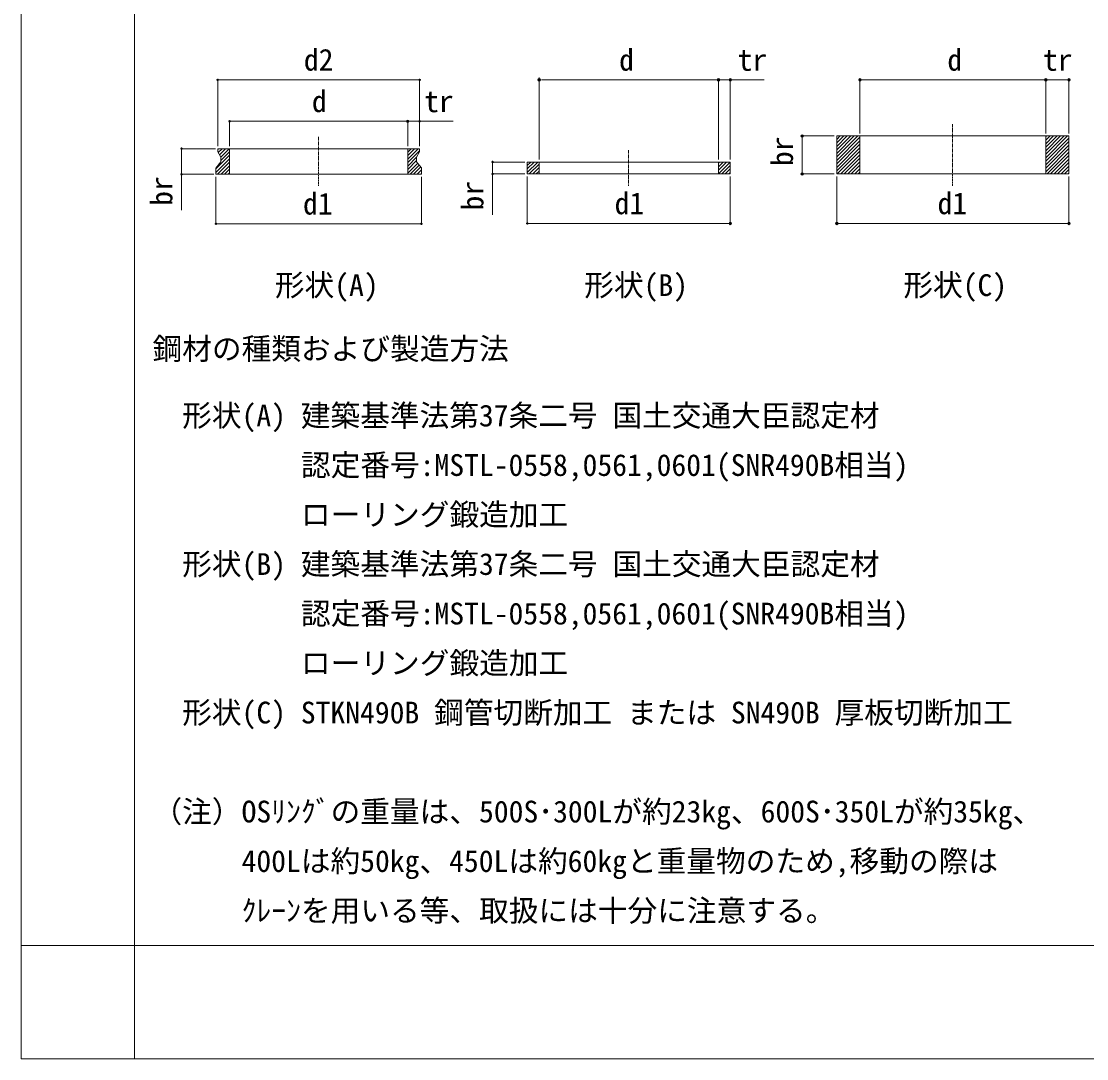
# Model space of a CAD drawing. Units: millimetres, scale not verified. Extents: x -5554 to 1990, y -5428 to 5334.
# Drawn here: x -5554 to -3401, y 0 to 2096 of the extents above; entities that cross this region are included whole.
import ezdxf
from ezdxf.enums import TextEntityAlignment as Align

# ---------------------------------------------------------------- set-up
doc = ezdxf.new("R2010")
doc.units = ezdxf.units.MM
doc.header["$LTSCALE"] = 5
doc.header["$PDMODE"] = 32
doc.header["$PDSIZE"] = 2.5
doc.linetypes.add('USER2', pattern=[2, 1.25, -0.25, 0.25, -0.25])
for name, color, linetype, lineweight in [('0-3_5', 7, 'Continuous', 18), ('0-6_6', 7, 'Continuous', 18), ('0-7_waku', 7, 'Continuous', 18), ('8-3_DEFPOINTS', 7, 'Continuous', 18), ('8-4_HARI', 7, 'Continuous', 18), ('8-5_SUNPOU', 7, 'Continuous', 18)]:
    doc.layers.add(name, color=color, linetype=linetype, lineweight=lineweight)
doc.styles.add('ＭＳ ゴシック', font='')
doc.styles.get('ＭＳ ゴシック').set_extended_font_data('MS Gothic')

msp = doc.modelspace()

# ---------------------------------------------------------------- hatches: boundary and pattern name
at = {"layer": '0-3_5'}
for points in [[(-5159.407, 1977.276, 1), (-5154.407, 1977.276, 1)], [(-4746.407, 1977.276, 1), (-4751.407, 1977.276, 1)], [(-4509.832, 1977.276, 1), (-4504.832, 1977.276, 1)], [(-4142.432, 1977.276, 1), (-4147.432, 1977.276, 1)], [(-4123.432, 1977.276, 1), (-4118.432, 1977.276, 1)], [(-3861.47, 1977.276, 1), (-3856.47, 1977.276, 1)], [(-3480.87, 1977.276, 1), (-3485.87, 1977.276, 1)], [(-3434.07, 1977.276, 1), (-3439.07, 1977.276, 1)], [(-5135.407, 1893.635, 1), (-5130.407, 1893.635, 1)], [(-4770.407, 1893.635, 1), (-4775.407, 1893.635, 1)], [(-4751.407, 1893.635, 1), (-4746.407, 1893.635, 1)], [(-3975.77, 1866.567, 1), (-3975.77, 1861.567, 1)], [(-5229.97, 1840.704, 1), (-5229.97, 1835.704, 1)], [(-4601.332, 1808.776, 1), (-4601.332, 1813.776, 1)], [(-5229.97, 1784.104, 1), (-5229.97, 1789.104, 1)], [(-4601.332, 1789.776, 1), (-4601.332, 1784.776, 1)], [(-3975.77, 1784.767, 1), (-3975.77, 1789.767, 1)], [(-5163.007, 1686.604, 1), (-5158.007, 1686.604, 1)], [(-4742.807, 1686.604, 1), (-4747.807, 1686.604, 1)], [(-4533.832, 1687.276, 1), (-4528.832, 1687.276, 1)], [(-4118.432, 1687.276, 1), (-4123.432, 1687.276, 1)], [(-3908.27, 1687.267, 1), (-3903.27, 1687.267, 1)], [(-3434.07, 1687.267, 1), (-3439.07, 1687.267, 1)]]:
    msp.add_hatch(color=256, dxfattribs=at).paths.add_polyline_path(points)

# ---------------------------------------------------------------- linework, layer by layer
for p, q in [((-3905.77, 1821.795), (-3863.497, 1864.067)), ((-3905.77, 1828.866), (-3870.569, 1864.067)), ((-3905.77, 1835.938), (-3877.64, 1864.067)), ((-3905.77, 1843.009), (-3884.711, 1864.067)), ((-3905.77, 1850.08), (-3891.782, 1864.067)), ((-3905.77, 1857.151), (-3898.853, 1864.067)), ((-3905.77, 1821.795), (-3863.497, 1864.067)), ((-3905.77, 1828.866), (-3870.569, 1864.067)), ((-3905.77, 1835.938), (-3877.64, 1864.067)), ((-3905.77, 1843.009), (-3884.711, 1864.067)), ((-3905.77, 1850.08), (-3891.782, 1864.067)), ((-3905.77, 1857.151), (-3898.853, 1864.067)), ((-3905.77, 1814.724), (-3858.97, 1861.524)), ((-3905.77, 1814.724), (-3858.97, 1861.524)), ((-3905.77, 1807.653), (-3858.97, 1854.453)), ((-3905.77, 1807.653), (-3858.97, 1854.453)), ((-3483.37, 1819.931), (-3439.233, 1864.067)), ((-3483.37, 1827.002), (-3446.304, 1864.067)), ((-3483.37, 1834.073), (-3453.376, 1864.067)), ((-3483.37, 1841.145), (-3460.447, 1864.067)), ((-3483.37, 1848.216), (-3467.518, 1864.067)), ((-3483.37, 1855.287), (-3474.589, 1864.067)), ((-3483.37, 1862.358), (-3481.66, 1864.067)), ((-3483.37, 1812.86), (-3436.57, 1859.66)), ((-3483.37, 1805.789), (-3436.57, 1852.589)), ((-5156.907, 1836.379), (-5155.082, 1838.204)), ((-5155.873, 1830.342), (-5148.011, 1838.204)), ((-5153.347, 1825.796), (-5140.94, 1838.204)), ((-5150.907, 1821.166), (-5133.869, 1838.204)), ((-5150.907, 1814.095), (-5132.907, 1832.095)), ((-4772.907, 1817.328), (-4752.031, 1838.204)), ((-4772.907, 1824.399), (-4759.102, 1838.204)), ((-4772.907, 1831.47), (-4766.173, 1838.204)), ((-4772.907, 1810.257), (-4748.907, 1834.257)), ((-3905.77, 1800.582), (-3858.97, 1847.382)), ((-3905.77, 1800.582), (-3858.97, 1847.382)), ((-3905.77, 1793.511), (-3858.97, 1840.311)), ((-3905.77, 1793.511), (-3858.97, 1840.311)), ((-3904.942, 1787.267), (-3858.97, 1833.24)), ((-3904.942, 1787.267), (-3858.97, 1833.24)), ((-3483.37, 1798.718), (-3436.57, 1845.518)), ((-3483.37, 1791.647), (-3436.57, 1838.447)), ((-3480.678, 1787.267), (-3436.57, 1831.376)), ((-5160.507, 1797.424), (-5132.907, 1825.024)), ((-5160.507, 1790.352), (-5132.907, 1817.952)), ((-5157.185, 1786.604), (-5132.907, 1810.881)), ((-4772.907, 1803.186), (-4754.907, 1821.186)), ((-4772.907, 1796.115), (-4754.907, 1814.115)), ((-4772.907, 1789.044), (-4752.792, 1809.159)), ((-4531.332, 1790.203), (-4510.258, 1811.276)), ((-4531.332, 1797.274), (-4517.329, 1811.276)), ((-4531.332, 1804.345), (-4524.4, 1811.276)), ((-4531.332, 1790.203), (-4510.258, 1811.276)), ((-4531.332, 1797.274), (-4517.329, 1811.276)), ((-4531.332, 1804.345), (-4524.4, 1811.276)), ((-4144.932, 1787.694), (-4121.349, 1811.276)), ((-4144.932, 1794.765), (-4128.42, 1811.276)), ((-4144.932, 1801.836), (-4135.492, 1811.276)), ((-4144.932, 1808.907), (-4142.563, 1811.276)), ((-3897.871, 1787.267), (-3858.97, 1826.169)), ((-3897.871, 1787.267), (-3858.97, 1826.169)), ((-3890.8, 1787.267), (-3858.97, 1819.098)), ((-3890.8, 1787.267), (-3858.97, 1819.098)), ((-3883.729, 1787.267), (-3858.97, 1812.027)), ((-3883.729, 1787.267), (-3858.97, 1812.027)), ((-3473.607, 1787.267), (-3436.57, 1824.305)), ((-3466.536, 1787.267), (-3436.57, 1817.234)), ((-3459.465, 1787.267), (-3436.57, 1810.163)), ((-5150.114, 1786.604), (-5132.907, 1803.81)), ((-5143.043, 1786.604), (-5132.907, 1796.739)), ((-5135.972, 1786.604), (-5132.907, 1789.668)), ((-4768.276, 1786.604), (-4749.649, 1805.231)), ((-4761.205, 1786.604), (-4746.506, 1801.303)), ((-4754.134, 1786.604), (-4745.307, 1795.431)), ((-4747.063, 1786.604), (-4745.307, 1788.359)), ((-4527.187, 1787.276), (-4507.332, 1807.132)), ((-4527.187, 1787.276), (-4507.332, 1807.132)), ((-4520.116, 1787.276), (-4507.332, 1800.061)), ((-4520.116, 1787.276), (-4507.332, 1800.061)), ((-4513.045, 1787.276), (-4507.332, 1792.99)), ((-4513.045, 1787.276), (-4507.332, 1792.99)), ((-4138.278, 1787.276), (-4120.932, 1804.623)), ((-4131.207, 1787.276), (-4120.932, 1797.552)), ((-4124.136, 1787.276), (-4120.932, 1790.481)), ((-3876.658, 1787.267), (-3858.97, 1804.956)), ((-3876.658, 1787.267), (-3858.97, 1804.956)), ((-3869.587, 1787.267), (-3858.97, 1797.885)), ((-3869.587, 1787.267), (-3858.97, 1797.885)), ((-3862.516, 1787.267), (-3858.97, 1790.814)), ((-3862.516, 1787.267), (-3858.97, 1790.814)), ((-3452.394, 1787.267), (-3436.57, 1803.092)), ((-3445.323, 1787.267), (-3436.57, 1796.021)), ((-3438.252, 1787.267), (-3436.57, 1788.95))]:
    msp.add_line(p, q, dxfattribs=at)
msp.add_solid([(-3483.37, 1869.067), (-3483.37, 1982.276), (-3483.37, 1982.276)], dxfattribs=at)
at = {"layer": '0-6_6'}
msp.add_line((-5553.858, 5334), (-5553.858, 0), dxfattribs=at)
at = {"layer": '0-7_waku'}
for q in [(-5325.258, 4776.376), (1761.342, 228.6)]:
    msp.add_line((-5325.258, 228.6), q, dxfattribs=at)
at = {"layer": '8-3_DEFPOINTS'}
for p, q in [((-5553.858, 5334), (-5553.858, 0)), ((-5553.858, 228.6), (1989.942, 228.6)), ((-5325.258, 228.6), (-5325.258, 0)), ((-5553.858, 0), (1989.942, 0))]:
    msp.add_line(p, q, dxfattribs=at)
at = {"layer": '8-4_HARI'}
for p, q in [((-3905.77, 1864.067), (-3436.57, 1864.067)), ((-3905.77, 1864.067), (-3905.77, 1787.267)), ((-3858.97, 1864.067), (-3858.97, 1787.267)), ((-3483.37, 1864.067), (-3483.37, 1787.267)), ((-3436.57, 1864.067), (-3436.57, 1787.267)), ((-4748.907, 1838.204), (-5156.907, 1838.204)), ((-5156.907, 1838.204), (-5156.907, 1832.204)), ((-5156.907, 1832.204), (-5150.907, 1821.404)), ((-5132.907, 1838.204), (-5132.907, 1786.604)), ((-4772.907, 1838.204), (-4772.907, 1786.604)), ((-5150.907, 1811.804), (-5160.507, 1798.604)), ((-5150.907, 1821.404), (-5150.907, 1811.804)), ((-4745.307, 1799.804), (-4754.907, 1811.804)), ((-4531.332, 1811.276), (-4120.932, 1811.276)), ((-4531.332, 1811.276), (-4531.332, 1787.276)), ((-4507.332, 1811.276), (-4507.332, 1787.276)), ((-4144.932, 1811.276), (-4144.932, 1787.276)), ((-4120.932, 1811.276), (-4120.932, 1787.276)), ((-5160.507, 1798.604), (-5160.507, 1786.604)), ((-4745.307, 1786.604), (-4745.307, 1799.804)), ((-4531.332, 1787.276), (-4120.932, 1787.276)), ((-3905.77, 1787.267), (-3436.57, 1787.267)), ((-5160.507, 1786.604), (-4745.307, 1786.604))]:
    msp.add_line(p, q, dxfattribs=at)
msp.add_lwpolyline([(-4754.907, 1811.804), (-4754.907, 1821.404), (-4748.907, 1832.204), (-4748.907, 1838.204)], dxfattribs=at)
at = {"layer": '8-5_SUNPOU'}
for p, q in [((-4507.332, 1816.276), (-4507.332, 1982.276)), ((-5159.407, 1977.276), (-5154.407, 1977.276)), ((-5156.907, 1843.204), (-5156.907, 1977.276)), ((-5156.907, 1977.276), (-4748.907, 1977.276)), ((-5151.907, 1977.276), (-5146.907, 1977.276)), ((-4746.407, 1977.276), (-4751.407, 1977.276)), ((-4748.907, 1843.204), (-4748.907, 1977.276)), ((-4509.832, 1977.276), (-4504.832, 1977.276)), ((-4502.332, 1977.276), (-4497.332, 1977.276)), ((-4497.332, 1977.276), (-4144.932, 1977.276)), ((-4154.932, 1977.276), (-4164.932, 1977.276)), ((-4149.932, 1977.276), (-4154.932, 1977.276)), ((-4149.932, 1977.276), (-4154.932, 1977.276)), ((-4142.432, 1977.276), (-4147.432, 1977.276)), ((-4142.432, 1977.276), (-4147.432, 1977.276)), ((-4144.932, 1977.276), (-4120.932, 1977.276)), ((-4144.932, 1816.276), (-4144.932, 1977.276)), ((-4144.932, 1816.276), (-4144.932, 1977.276)), ((-4123.432, 1977.276), (-4118.432, 1977.276)), ((-4120.932, 1816.276), (-4120.932, 1977.276)), ((-4120.932, 1977.276), (-4052.777, 1977.276)), ((-4115.932, 1977.276), (-4110.932, 1977.276)), ((-3861.47, 1977.276), (-3856.47, 1977.276)), ((-3858.97, 1977.276), (-3848.97, 1977.276)), ((-3858.97, 1869.067), (-3858.97, 1977.276)), ((-3848.97, 1977.276), (-3493.37, 1977.276)), ((-3483.37, 1977.276), (-3493.37, 1977.276)), ((-3480.87, 1977.276), (-3485.87, 1977.276)), ((-3485.87, 1977.276), (-3480.87, 1977.276)), ((-3483.37, 1977.276), (-3483.37, 1869.067)), ((-3434.07, 1977.276), (-3439.07, 1977.276)), ((-3436.57, 1869.067), (-3436.57, 1977.276)), ((-4748.907, 1843.204), (-4748.907, 1898.635)), ((-5135.407, 1893.635), (-5130.407, 1893.635)), ((-5132.907, 1893.635), (-4782.907, 1893.635)), ((-5132.907, 1843.204), (-5132.907, 1893.635)), ((-5127.907, 1893.635), (-5122.907, 1893.635)), ((-4782.907, 1893.635), (-4792.907, 1893.635)), ((-4777.907, 1893.635), (-4782.907, 1893.635)), ((-4772.907, 1893.635), (-4782.907, 1893.635)), ((-4770.407, 1893.635), (-4775.407, 1893.635)), ((-4770.407, 1893.635), (-4775.407, 1893.635)), ((-4772.907, 1893.635), (-4748.907, 1893.635)), ((-4772.907, 1843.204), (-4772.907, 1893.635)), ((-4772.907, 1843.204), (-4772.907, 1893.635)), ((-4751.407, 1893.635), (-4746.407, 1893.635)), ((-4748.907, 1893.635), (-4738.907, 1893.635)), ((-4738.907, 1893.635), (-4680.752, 1893.635)), ((-3975.77, 1866.567), (-3975.77, 1861.567)), ((-3975.77, 1864.067), (-3975.77, 1797.267)), ((-3910.77, 1864.067), (-3975.77, 1864.067)), ((-3975.77, 1859.067), (-3975.77, 1854.067)), ((-5229.97, 1840.704), (-5229.97, 1835.704)), ((-4601.332, 1808.776), (-4601.332, 1813.776)), ((-4601.332, 1811.276), (-4601.332, 1787.276)), ((-4536.332, 1811.276), (-4601.332, 1811.276)), ((-5229.97, 1784.104), (-5229.97, 1789.104)), ((-4601.332, 1789.776), (-4601.332, 1784.776)), ((-4536.332, 1787.276), (-4601.332, 1787.276)), ((-4601.332, 1787.276), (-4601.332, 1777.276)), ((-3975.77, 1787.267), (-3975.77, 1797.267)), ((-3975.77, 1784.767), (-3975.77, 1789.767)), ((-3910.77, 1787.267), (-3975.77, 1787.267)), ((-5229.97, 1786.604), (-5229.97, 1713.961)), ((-4745.307, 1781.604), (-4745.307, 1686.604)), ((-4601.332, 1777.276), (-4601.332, 1704.633)), ((-4120.932, 1782.276), (-4120.932, 1687.276)), ((-3905.77, 1782.267), (-3905.77, 1687.267)), ((-3436.57, 1782.267), (-3436.57, 1687.267)), ((-5163.007, 1686.604), (-5158.007, 1686.604)), ((-4745.307, 1686.604), (-4755.307, 1686.604)), ((-4742.807, 1686.604), (-4747.807, 1686.604)), ((-4533.832, 1687.276), (-4528.832, 1687.276)), ((-4526.332, 1687.276), (-4521.332, 1687.276)), ((-4118.432, 1687.276), (-4123.432, 1687.276)), ((-3908.27, 1687.267), (-3903.27, 1687.267)), ((-3905.77, 1687.267), (-3436.57, 1687.267)), ((-3441.57, 1687.267), (-3446.57, 1687.267)), ((-3434.07, 1687.267), (-3439.07, 1687.267))]:
    msp.add_line(p, q, dxfattribs=at)
at = {"layer": '8-5_SUNPOU', "linetype": 'USER2'}
for p, q in [((-3671.846, 1888.067), (-3671.846, 1763.267)), ((-4952.908, 1862.204), (-4952.908, 1762.604)), ((-4326.808, 1835.276), (-4326.808, 1763.276))]:
    msp.add_line(p, q, dxfattribs=at)
at = {"layer": '8-5_SUNPOU'}
for points in [[(-3483.37, 1869.067), (-3483.37, 1977.276), (-3436.57, 1977.276)], [(-5161.37, 1838.204), (-5229.97, 1838.204), (-5229.97, 1796.604)], [(-5164.97, 1786.604), (-5229.97, 1786.604), (-5229.97, 1796.604)], [(-5160.507, 1781.604), (-5160.507, 1686.604), (-4755.307, 1686.604)], [(-4531.332, 1782.276), (-4531.332, 1687.276), (-4120.932, 1687.276)]]:
    msp.add_lwpolyline(points, dxfattribs=at)
for centre in [(-4507.332, 1977.276), (-4144.932, 1977.276), (-4144.932, 1977.276), (-4120.932, 1977.276), (-3858.97, 1977.276), (-3483.37, 1977.276), (-3483.37, 1977.276), (-3436.57, 1977.276), (-4772.907, 1893.635), (-3975.77, 1864.067), (-3975.77, 1787.267), (-4120.932, 1687.276), (-3905.77, 1687.267), (-3436.57, 1687.267)]:
    msp.add_circle(centre, 2.5, dxfattribs=at)
for p in [(-4748.907, 1977.276), (-4144.932, 1977.276), (-4120.932, 1977.276), (-3483.37, 1977.276), (-3436.57, 1977.276), (-4772.907, 1893.635), (-4748.907, 1893.635), (-5229.97, 1786.604), (-4601.332, 1787.276), (-3975.77, 1787.267), (-4745.307, 1686.604), (-4120.932, 1687.276), (-3436.57, 1687.267)]:
    msp.add_point(p, dxfattribs=at)

# ---------------------------------------------------------------- texts
at = {"layer": '0-3_5', "style": 'ＭＳ ゴシック'}
for s, p in [('d2', (-4982.935, 1982.737)), ('d', (-4345.733, 1982.645)), ('tr', (-4106.146, 1982.491)), ('d', (-3682.42, 1982.645)), ('tr', (-3489.261, 1982.491)), ('d', (-4966.663, 1899.003)), ('tr', (-4739.857, 1898.85)), ('d1', (-4984.594, 1692.064)), ('d1', (-4354.932, 1692.737)), ('d1', (-3702.273, 1692.728)), ('形状(A)', (-5041.41, 1527.456)), ('形状(B)', (-4416.177, 1527.456)), ('形状(C)', (-3771.345, 1527.456)), ('鋼材の種類および製造方法', (-5288.71, 1398.994)), ('\u3000形状(A) 建築基準法第37条二号 国土交通大臣認定材', (-5288.71, 1263.994)), ('\u3000\u3000\u3000\u3000\u3000認定番号:MSTL-0558,0561,0601(SNR490B相当)', (-5288.71, 1163.994)), ('\u3000\u3000\u3000\u3000\u3000ローリング鍛造加工', (-5288.71, 1063.994)), ('\u3000形状(B) 建築基準法第37条二号 国土交通大臣認定材', (-5288.71, 963.994)), ('\u3000\u3000\u3000\u3000\u3000認定番号:MSTL-0558,0561,0601(SNR490B相当)', (-5288.71, 863.994)), ('\u3000\u3000\u3000\u3000\u3000ローリング鍛造加工', (-5288.71, 763.994)), ('\u3000形状(C) STKN490B 鋼管切断加工 または SN490B 厚板切断加工', (-5288.71, 663.994)), ('（注）OSﾘﾝｸﾞの重量は、500S･300Lが約23kg、600S･350Lが約35kg、', (-5288.71, 463.994)), ('\u3000\u3000\u3000400Lは約50kg、450Lは約60kgと重量物のため,移動の際は', (-5288.71, 363.994)), ('\u3000\u3000\u3000ｸﾚｰﾝを用いる等、取扱には十分に注意する。', (-5288.71, 263.994))]:
    msp.add_text(s, height=43.99, dxfattribs=at).set_placement(p, align=Align.BOTTOM_LEFT)
for p in [(-3981.138, 1803.167), (-5235.338, 1722.782), (-4606.7, 1713.455)]:
    msp.add_text('br', height=43.99, rotation=90, dxfattribs=at).set_placement(p, align=Align.BOTTOM_LEFT)

doc.saveas('drawing.dxf')
